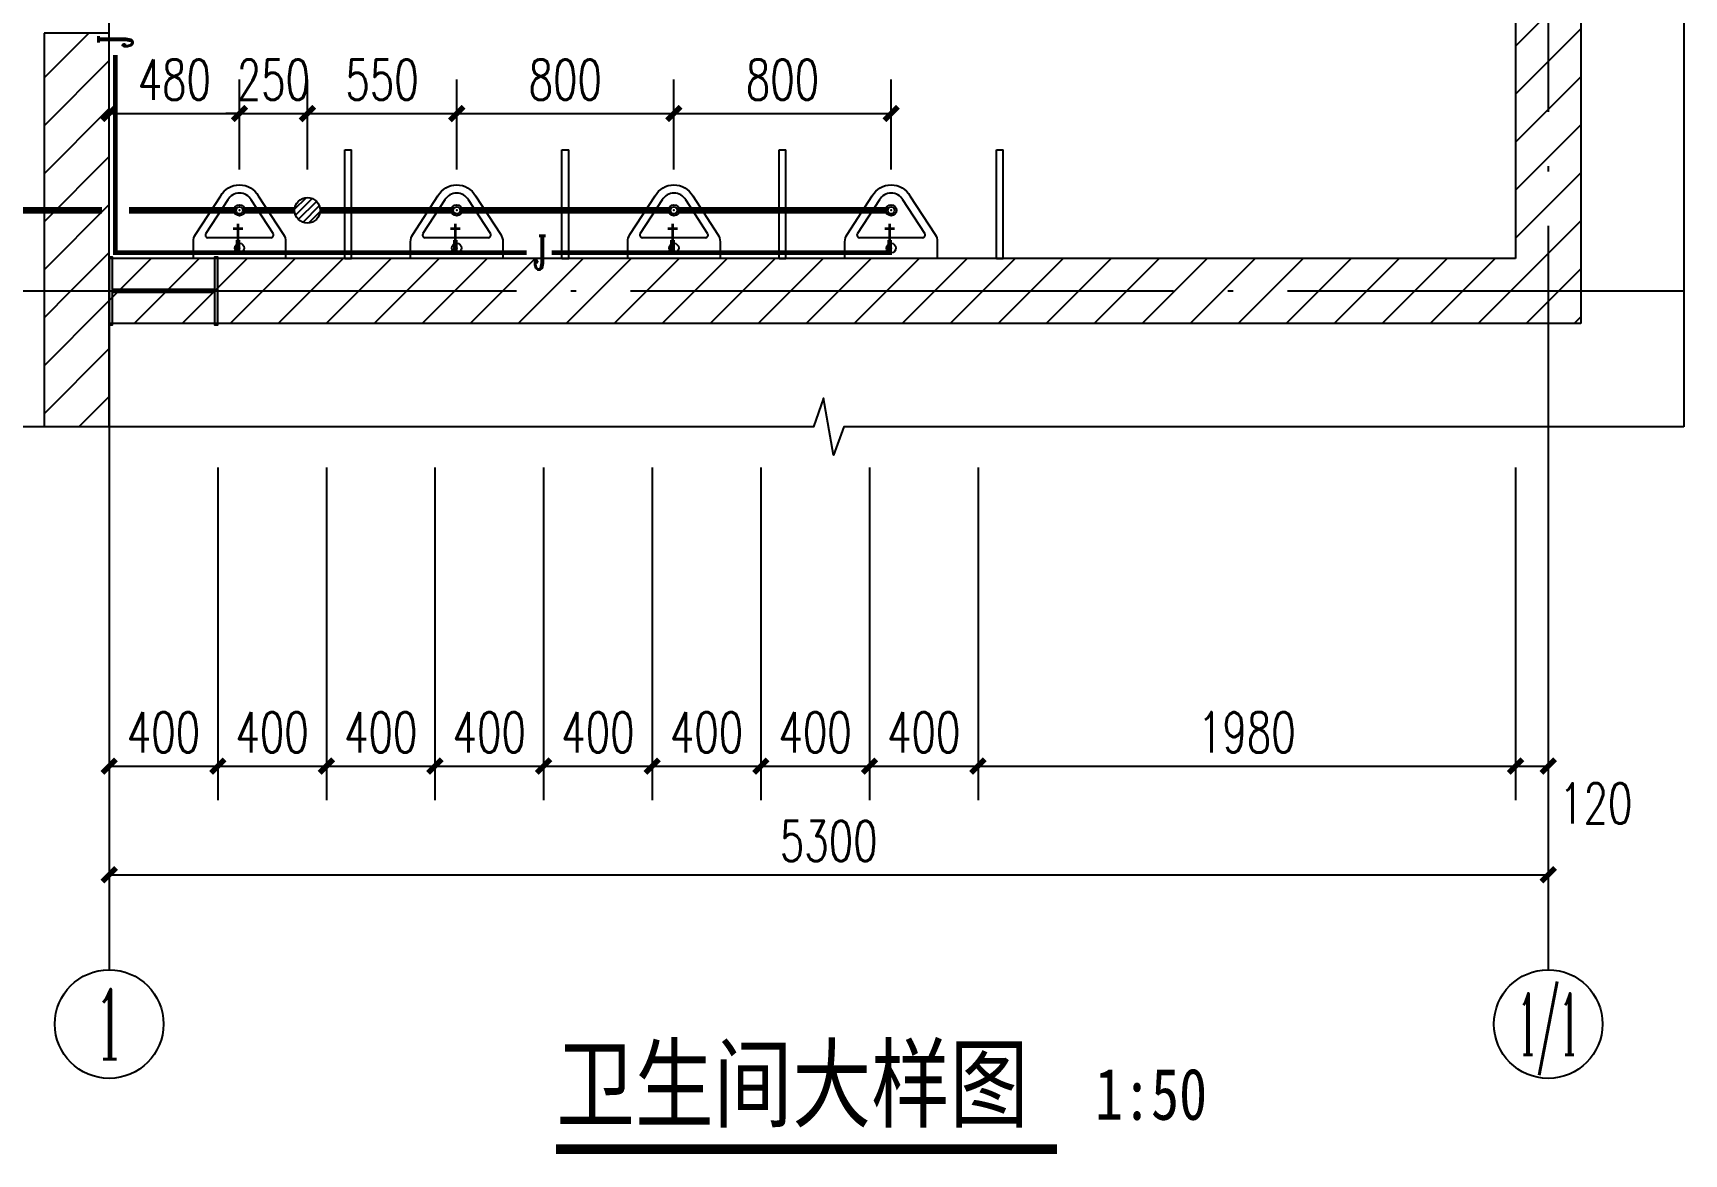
# Model space of a CAD drawing. Extents: x -173214 to 1102988, y -234847 to 675458.
# Drawn here: x 175596 to 181676, y 185020 to 189149 of the extents above; entities that cross this region are included whole.
import ezdxf
from ezdxf.enums import TextEntityAlignment as Align

# ---------------------------------------------------------------- set-up
doc = ezdxf.new("R2010")
doc.units = 0
doc.header["$LTSCALE"] = 1000
doc.header["$MEASUREMENT"] = 0
doc.linetypes.add('DOTE', pattern=[2.42, 2, -0.2, 0.02, -0.2])
doc.layers.get('Defpoints').update_dxf_attribs({"color": 250})
for name, color, linetype in [('0 - 梁柱', 3, 'Continuous'), ('AXIS', 171, 'Continuous'), ('AXIS_TEXT', 7, 'Continuous'), ('DIM_SYMB', 171, 'Continuous'), ('DOTE', 8, 'DOTE'), ('EQUIP_地漏', 7, 'Continuous'), ('EQUIP_污水', 7, 'Continuous'), ('EQUIP_给水', 7, 'Continuous'), ('LATRINE', 6, 'Continuous'), ('LVTRY', 6, 'Continuous'), ('PIPE-污水', 2, 'Continuous'), ('PIPE-给水', 3, 'Continuous'), ('PUB_HATCH', 8, 'Continuous'), ('PUB_TEXT', 7, 'Continuous'), ('TEXT_给水', 7, 'Continuous'), ('TWT_DIM', 3, 'Continuous'), ('WALL', 9, 'Continuous')]:
    doc.layers.add(name, color=color, linetype=linetype)
doc.styles.add('_TCH_AXIS', font='COMPLEX', dxfattribs={"bigfont": 'GBCBIG'})
doc.styles.add('_TCH_DIM_T3', font='SIMPLEX', dxfattribs={"width": 0.705882, "bigfont": 'GBCBIG'})
doc.styles.add('_TWT_PIPETEXT', font='COMPLEX', dxfattribs={"width": 0.8, "height": 2.5, "bigfont": 'HZTXT'})
doc.styles.add('COMPLEX', font='COMPLEX')
doc.styles.add('宋体', font='', dxfattribs={"width": 0.8})
doc.styles.get('宋体').set_extended_font_data('SimSun')
doc.dimstyles.new('_TCH_ARCH&&50', dxfattribs={"dimtxt": 148.75, "dimasz": 50, "dimexe": 125, "dimexo": 150, "dimgap": 50, "dimtad": 1, "dimdec": 0, "dimzin": 0, "dimdsep": 46, "dimtxsty": '_TCH_DIM_T3', "dimblk": 'ARCHTICK', "dimcen": 0.09, "dimclrt": 7, "dimazin": 2, "dimtfac": 1, "dimtdec": 0, "dimtix": 1, "dimtmove": 2, "dimatfit": 3, "dimfxl": 0, "dimtolj": 1, "dimtzin": 0, "dimarcsym": 0})
doc.dimstyles.new('_TWT_ARCH&&50', dxfattribs={"dimtxt": 148.75, "dimasz": 50, "dimexe": 125, "dimexo": 150, "dimgap": 50, "dimtad": 1, "dimdec": 0, "dimzin": 0, "dimdsep": 46, "dimtxsty": '_TCH_DIM_T3', "dimblk": 'ARCHTICK', "dimcen": 0.09, "dimclrt": 7, "dimazin": 2, "dimtfac": 1, "dimtdec": 0, "dimtix": 1, "dimtmove": 2, "dimatfit": 3, "dimfxl": 0, "dimtolj": 1, "dimtzin": 0, "dimarcsym": 0})
pattern_1 = [(45, (0, 89.76), (-88.388383, 88.388383), [])]

# ---------------------------------------------------------------- blocks, each defined once
blk = doc.blocks.new('A$C670E4FA6')
at = {"layer": '0 - 梁柱'}
h = blk.add_hatch(color=256, dxfattribs=at)
h.paths.add_polyline_path([(125, 0), (0, 0), (0, 12), (120, 12), (120, 200), (125, 200)])
h.paths.add_polyline_path([(250, 0), (125, 0), (125, 200), (130, 200), (130, 12), (250, 12)])
h.paths.add_polyline_path([(250, 388), (130, 388), (130, 200), (125, 200), (125, 400), (250, 400)])
h.paths.add_polyline_path([(125, 200), (120, 200), (120, 388), (0, 388), (0, 400), (125, 400)])
blk.add_lwpolyline([(0, 400), (0, 388), (120, 388), (120, 12), (0, 12), (0, 0), (250, 0), (250, 12), (130, 12), (130, 388), (250, 388), (250, 400)], close=True, dxfattribs=at)
blk = doc.blocks.new('$lvtry$00000219')
at = {"color": 0}
for p, q in [((-124.2, -91.5, 0), (-43.3, -215.6, 0)), ((-115.8, -76, 0), (115.8, -76, 0)), ((43.3, -215.6, 0), (124.2, -91.5, 0))]:
    blk.add_line(p, q, dxfattribs=at)
at = {"color": 0, "elevation": 0}
blk.add_lwpolyline([(69.3, -230.6, -0.57735), (-69.3, -230.6), (-161.9, -88.4, -0.145378), (-170, -61.1), (-170, 0), (170, 0), (170, -61.1, -0.145378), (161.9, -88.4)], format="xyb", close=True, dxfattribs=at)
at = {"color": 0}
for centre, radius in [((0, -38, 0), 17.7), ((0, -177, 0), 20)]:
    blk.add_circle(centre, radius, dxfattribs=at)
for centre, radius, start, end in [((-115.8, -86, 0), 10, 90, 213.0863), ((115.8, -86, 0), 10, 326.9137, 90), ((0, -190.6, 0), 50, 210, 330)]:
    blk.add_arc(centre, radius, start, end, dxfattribs=at)
for p in [(0, -38, 0), (0, -177, 0)]:
    blk.add_point(p, dxfattribs=at)
blk = doc.blocks.new('$TwtSys$00000147')
blk.add_circle((0, 0, 0), 1)
blk = doc.blocks.new('$TwtSys$00000141')
for p, q in [((-94, 8), (-10, 92)), ((-94, 8), (-10, 92)), ((-87, -35), (35, 87)), ((-87, -35), (35, 87)), ((-66, -66), (66, 66)), ((-66, -66), (66, 66)), ((-32, -87), (88, 33)), ((-32, -87), (88, 33)), ((11, -92), (92, -11)), ((11, -92), (92, -11))]:
    blk.add_line(p, q)
blk.add_circle((0, 0), 94)
blk.add_circle((0, 0), 94)
blk = doc.blocks.new('$TwtSys$00000320')
at = {"const_width": 20}
for points in [[(0, 0), (0, -121)], [(-37, -83), (37, -83)]]:
    blk.add_lwpolyline(points, dxfattribs=at)
blk = doc.blocks.new('_ArchTick')
at = {"color": 0, "linetype": 'ByBlock', "const_width": 0.4}
blk.add_lwpolyline([(-0.5, -0.5), (0.5, 0.5)], dxfattribs=at)
blk = doc.blocks.new('*D256')
at = {"layer": 'Defpoints', "color": 0}
for p in [(176356, 188852.2), (175876, 188495.6), (176356, 188495.6)]:
    blk.add_point(p, dxfattribs=at)
at = {"layer": 'TWT_DIM', "color": 0, "lineweight": -2}
for p, q in [((175876, 188645.6), (175876, 188977.2)), ((176356, 188645.6), (176356, 188977.2)), ((175876, 188852.2), (176356, 188852.2))]:
    blk.add_line(p, q, dxfattribs=at)
at = {"layer": 'TWT_DIM', "color": 0, "lineweight": -2, "xscale": 50, "yscale": 50, "zscale": 50, "rotation": 180}
blk.add_blockref('_ArchTick', (175876, 188852.2), dxfattribs=at)
at = {"layer": 'TWT_DIM', "color": 0, "lineweight": -2, "xscale": 50, "yscale": 50, "zscale": 50}
blk.add_blockref('_ArchTick', (176356, 188852.2), dxfattribs=at)
at = {"layer": 'TWT_DIM', "color": 7, "insert": (176116, 188976.6), "char_height": 148.75, "attachment_point": 5, "style": '_TCH_DIM_T3'}
blk.add_mtext('\\A1;480', dxfattribs=at)
blk = doc.blocks.new('*D257')
at = {"layer": 'Defpoints', "color": 0}
for p in [(176606, 188852.2), (176356, 188495.6), (176606, 188495.6)]:
    blk.add_point(p, dxfattribs=at)
at = {"layer": 'TWT_DIM', "color": 0, "lineweight": -2}
for p, q in [((176356, 188645.6), (176356, 188977.2)), ((176606, 188645.6), (176606, 188977.2)), ((176356, 188852.2), (176306, 188852.2)), ((176356, 188852.2), (176606, 188852.2)), ((176606, 188852.2), (176656, 188852.2))]:
    blk.add_line(p, q, dxfattribs=at)
at = {"layer": 'TWT_DIM', "color": 0, "lineweight": -2, "xscale": 50, "yscale": 50, "zscale": 50}
blk.add_blockref('_ArchTick', (176356, 188852.2), dxfattribs=at)
at = {"layer": 'TWT_DIM', "color": 0, "lineweight": -2, "xscale": 50, "yscale": 50, "zscale": 50, "rotation": 180}
blk.add_blockref('_ArchTick', (176606, 188852.2), dxfattribs=at)
at = {"layer": 'TWT_DIM', "color": 7, "insert": (176481, 188976.6), "char_height": 148.75, "attachment_point": 5, "style": '_TCH_DIM_T3'}
blk.add_mtext('\\A1;250', dxfattribs=at)
blk = doc.blocks.new('*D258')
at = {"layer": 'Defpoints', "color": 0}
for p in [(177156, 188852.2), (176606, 188495.6), (177156, 188495.6)]:
    blk.add_point(p, dxfattribs=at)
at = {"layer": 'TWT_DIM', "color": 0, "lineweight": -2}
for p, q in [((176606, 188645.6), (176606, 188977.2)), ((177156, 188645.6), (177156, 188977.2)), ((176606, 188852.2), (177156, 188852.2))]:
    blk.add_line(p, q, dxfattribs=at)
at = {"layer": 'TWT_DIM', "color": 0, "lineweight": -2, "xscale": 50, "yscale": 50, "zscale": 50, "rotation": 180}
blk.add_blockref('_ArchTick', (176606, 188852.2), dxfattribs=at)
at = {"layer": 'TWT_DIM', "color": 0, "lineweight": -2, "xscale": 50, "yscale": 50, "zscale": 50}
blk.add_blockref('_ArchTick', (177156, 188852.2), dxfattribs=at)
at = {"layer": 'TWT_DIM', "color": 7, "insert": (176881, 188976.6), "char_height": 148.75, "attachment_point": 5, "style": '_TCH_DIM_T3'}
blk.add_mtext('\\A1;550', dxfattribs=at)
blk = doc.blocks.new('*D259')
at = {"layer": 'Defpoints', "color": 0}
for p in [(177956, 188852.2), (177156, 188495.6), (177956, 188495.6)]:
    blk.add_point(p, dxfattribs=at)
at = {"layer": 'TWT_DIM', "color": 0, "lineweight": -2}
for p, q in [((177156, 188645.6), (177156, 188977.2)), ((177956, 188645.6), (177956, 188977.2)), ((177156, 188852.2), (177956, 188852.2))]:
    blk.add_line(p, q, dxfattribs=at)
at = {"layer": 'TWT_DIM', "color": 0, "lineweight": -2, "xscale": 50, "yscale": 50, "zscale": 50, "rotation": 180}
blk.add_blockref('_ArchTick', (177156, 188852.2), dxfattribs=at)
at = {"layer": 'TWT_DIM', "color": 0, "lineweight": -2, "xscale": 50, "yscale": 50, "zscale": 50}
blk.add_blockref('_ArchTick', (177956, 188852.2), dxfattribs=at)
at = {"layer": 'TWT_DIM', "color": 7, "insert": (177556, 188976.6), "char_height": 148.75, "attachment_point": 5, "style": '_TCH_DIM_T3'}
blk.add_mtext('\\A1;800', dxfattribs=at)
blk = doc.blocks.new('*D260')
at = {"layer": 'Defpoints', "color": 0}
for p in [(178756, 188852.2), (177956, 188495.6), (178756, 188495.6)]:
    blk.add_point(p, dxfattribs=at)
at = {"layer": 'TWT_DIM', "color": 0, "lineweight": -2}
for p, q in [((177956, 188645.6), (177956, 188977.2)), ((178756, 188645.6), (178756, 188977.2)), ((177956, 188852.2), (178756, 188852.2))]:
    blk.add_line(p, q, dxfattribs=at)
at = {"layer": 'TWT_DIM', "color": 0, "lineweight": -2, "xscale": 50, "yscale": 50, "zscale": 50, "rotation": 180}
blk.add_blockref('_ArchTick', (177956, 188852.2), dxfattribs=at)
at = {"layer": 'TWT_DIM', "color": 0, "lineweight": -2, "xscale": 50, "yscale": 50, "zscale": 50}
blk.add_blockref('_ArchTick', (178756, 188852.2), dxfattribs=at)
at = {"layer": 'TWT_DIM', "color": 7, "insert": (178356, 188976.6), "char_height": 148.75, "attachment_point": 5, "style": '_TCH_DIM_T3'}
blk.add_mtext('\\A1;800', dxfattribs=at)
blk = doc.blocks.new('*D262')
at = {"layer": 'AXIS', "color": 0, "lineweight": -2}
for p, q in [((175876, 187548.6), (175876, 186323.6)), ((176276, 187548.6), (176276, 186323.6)), ((175876, 186448.6), (176276, 186448.6))]:
    blk.add_line(p, q, dxfattribs=at)
at = {"layer": 'Defpoints', "color": 0}
for p in [(175876, 187698.6), (176276, 187698.6), (176276, 186448.6)]:
    blk.add_point(p, dxfattribs=at)
at = {"layer": 'AXIS', "color": 0, "lineweight": -2, "xscale": 50, "yscale": 50, "zscale": 50, "rotation": 180}
blk.add_blockref('_ArchTick', (175876, 186448.6), dxfattribs=at)
at = {"layer": 'AXIS', "color": 0, "lineweight": -2, "xscale": 50, "yscale": 50, "zscale": 50}
blk.add_blockref('_ArchTick', (176276, 186448.6), dxfattribs=at)
at = {"layer": 'AXIS', "color": 7, "insert": (176076, 186573), "char_height": 148.75, "attachment_point": 5, "style": '_TCH_DIM_T3'}
blk.add_mtext('\\A1;400', dxfattribs=at)
blk = doc.blocks.new('*D263')
at = {"layer": 'AXIS', "color": 0, "lineweight": -2}
for p, q in [((176276, 187548.6), (176276, 186323.6)), ((176676, 187548.6), (176676, 186323.6)), ((176276, 186448.6), (176676, 186448.6))]:
    blk.add_line(p, q, dxfattribs=at)
at = {"layer": 'Defpoints', "color": 0}
for p in [(176276, 187698.6), (176676, 187698.6), (176676, 186448.6)]:
    blk.add_point(p, dxfattribs=at)
at = {"layer": 'AXIS', "color": 0, "lineweight": -2, "xscale": 50, "yscale": 50, "zscale": 50, "rotation": 180}
blk.add_blockref('_ArchTick', (176276, 186448.6), dxfattribs=at)
at = {"layer": 'AXIS', "color": 0, "lineweight": -2, "xscale": 50, "yscale": 50, "zscale": 50}
blk.add_blockref('_ArchTick', (176676, 186448.6), dxfattribs=at)
at = {"layer": 'AXIS', "color": 7, "insert": (176476, 186573), "char_height": 148.75, "attachment_point": 5, "style": '_TCH_DIM_T3'}
blk.add_mtext('\\A1;400', dxfattribs=at)
blk = doc.blocks.new('*D264')
at = {"layer": 'AXIS', "color": 0, "lineweight": -2}
for p, q in [((176676, 187548.6), (176676, 186323.6)), ((177076, 187548.6), (177076, 186323.6)), ((176676, 186448.6), (177076, 186448.6))]:
    blk.add_line(p, q, dxfattribs=at)
at = {"layer": 'Defpoints', "color": 0}
for p in [(176676, 187698.6), (177076, 187698.6), (177076, 186448.6)]:
    blk.add_point(p, dxfattribs=at)
at = {"layer": 'AXIS', "color": 0, "lineweight": -2, "xscale": 50, "yscale": 50, "zscale": 50, "rotation": 180}
blk.add_blockref('_ArchTick', (176676, 186448.6), dxfattribs=at)
at = {"layer": 'AXIS', "color": 0, "lineweight": -2, "xscale": 50, "yscale": 50, "zscale": 50}
blk.add_blockref('_ArchTick', (177076, 186448.6), dxfattribs=at)
at = {"layer": 'AXIS', "color": 7, "insert": (176876, 186573), "char_height": 148.75, "attachment_point": 5, "style": '_TCH_DIM_T3'}
blk.add_mtext('\\A1;400', dxfattribs=at)
blk = doc.blocks.new('*D265')
at = {"layer": 'AXIS', "color": 0, "lineweight": -2}
for p, q in [((177076, 187548.6), (177076, 186323.6)), ((177476, 187548.6), (177476, 186323.6)), ((177076, 186448.6), (177476, 186448.6))]:
    blk.add_line(p, q, dxfattribs=at)
at = {"layer": 'Defpoints', "color": 0}
for p in [(177076, 187698.6), (177476, 187698.6), (177476, 186448.6)]:
    blk.add_point(p, dxfattribs=at)
at = {"layer": 'AXIS', "color": 0, "lineweight": -2, "xscale": 50, "yscale": 50, "zscale": 50, "rotation": 180}
blk.add_blockref('_ArchTick', (177076, 186448.6), dxfattribs=at)
at = {"layer": 'AXIS', "color": 0, "lineweight": -2, "xscale": 50, "yscale": 50, "zscale": 50}
blk.add_blockref('_ArchTick', (177476, 186448.6), dxfattribs=at)
at = {"layer": 'AXIS', "color": 7, "insert": (177276, 186573), "char_height": 148.75, "attachment_point": 5, "style": '_TCH_DIM_T3'}
blk.add_mtext('\\A1;400', dxfattribs=at)
blk = doc.blocks.new('*D266')
at = {"layer": 'AXIS', "color": 0, "lineweight": -2}
for p, q in [((177476, 187548.6), (177476, 186323.6)), ((177876, 187548.6), (177876, 186323.6)), ((177476, 186448.6), (177876, 186448.6))]:
    blk.add_line(p, q, dxfattribs=at)
at = {"layer": 'Defpoints', "color": 0}
for p in [(177476, 187698.6), (177876, 187698.6), (177876, 186448.6)]:
    blk.add_point(p, dxfattribs=at)
at = {"layer": 'AXIS', "color": 0, "lineweight": -2, "xscale": 50, "yscale": 50, "zscale": 50, "rotation": 180}
blk.add_blockref('_ArchTick', (177476, 186448.6), dxfattribs=at)
at = {"layer": 'AXIS', "color": 0, "lineweight": -2, "xscale": 50, "yscale": 50, "zscale": 50}
blk.add_blockref('_ArchTick', (177876, 186448.6), dxfattribs=at)
at = {"layer": 'AXIS', "color": 7, "insert": (177676, 186573), "char_height": 148.75, "attachment_point": 5, "style": '_TCH_DIM_T3'}
blk.add_mtext('\\A1;400', dxfattribs=at)
blk = doc.blocks.new('*D267')
at = {"layer": 'AXIS', "color": 0, "lineweight": -2}
for p, q in [((177876, 187548.6), (177876, 186323.6)), ((178276, 187548.6), (178276, 186323.6)), ((177876, 186448.6), (178276, 186448.6))]:
    blk.add_line(p, q, dxfattribs=at)
at = {"layer": 'Defpoints', "color": 0}
for p in [(177876, 187698.6), (178276, 187698.6), (178276, 186448.6)]:
    blk.add_point(p, dxfattribs=at)
at = {"layer": 'AXIS', "color": 0, "lineweight": -2, "xscale": 50, "yscale": 50, "zscale": 50, "rotation": 180}
blk.add_blockref('_ArchTick', (177876, 186448.6), dxfattribs=at)
at = {"layer": 'AXIS', "color": 0, "lineweight": -2, "xscale": 50, "yscale": 50, "zscale": 50}
blk.add_blockref('_ArchTick', (178276, 186448.6), dxfattribs=at)
at = {"layer": 'AXIS', "color": 7, "insert": (178076, 186573), "char_height": 148.75, "attachment_point": 5, "style": '_TCH_DIM_T3'}
blk.add_mtext('\\A1;400', dxfattribs=at)
blk = doc.blocks.new('*D268')
at = {"layer": 'AXIS', "color": 0, "lineweight": -2}
for p, q in [((178276, 187548.6), (178276, 186323.6)), ((178676, 187548.6), (178676, 186323.6)), ((178276, 186448.6), (178676, 186448.6))]:
    blk.add_line(p, q, dxfattribs=at)
at = {"layer": 'Defpoints', "color": 0}
for p in [(178276, 187698.6), (178676, 187698.6), (178676, 186448.6)]:
    blk.add_point(p, dxfattribs=at)
at = {"layer": 'AXIS', "color": 0, "lineweight": -2, "xscale": 50, "yscale": 50, "zscale": 50, "rotation": 180}
blk.add_blockref('_ArchTick', (178276, 186448.6), dxfattribs=at)
at = {"layer": 'AXIS', "color": 0, "lineweight": -2, "xscale": 50, "yscale": 50, "zscale": 50}
blk.add_blockref('_ArchTick', (178676, 186448.6), dxfattribs=at)
at = {"layer": 'AXIS', "color": 7, "insert": (178476, 186573), "char_height": 148.75, "attachment_point": 5, "style": '_TCH_DIM_T3'}
blk.add_mtext('\\A1;400', dxfattribs=at)
blk = doc.blocks.new('*D269')
at = {"layer": 'AXIS', "color": 0, "lineweight": -2}
for p, q in [((178676, 187548.6), (178676, 186323.6)), ((179076, 187548.6), (179076, 186323.6)), ((178676, 186448.6), (179076, 186448.6))]:
    blk.add_line(p, q, dxfattribs=at)
at = {"layer": 'Defpoints', "color": 0}
for p in [(178676, 187698.6), (179076, 187698.6), (179076, 186448.6)]:
    blk.add_point(p, dxfattribs=at)
at = {"layer": 'AXIS', "color": 0, "lineweight": -2, "xscale": 50, "yscale": 50, "zscale": 50, "rotation": 180}
blk.add_blockref('_ArchTick', (178676, 186448.6), dxfattribs=at)
at = {"layer": 'AXIS', "color": 0, "lineweight": -2, "xscale": 50, "yscale": 50, "zscale": 50}
blk.add_blockref('_ArchTick', (179076, 186448.6), dxfattribs=at)
at = {"layer": 'AXIS', "color": 7, "insert": (178876, 186573), "char_height": 148.75, "attachment_point": 5, "style": '_TCH_DIM_T3'}
blk.add_mtext('\\A1;400', dxfattribs=at)
blk = doc.blocks.new('*D270')
at = {"layer": 'AXIS', "color": 0, "lineweight": -2}
for p, q in [((179076, 187548.6), (179076, 186323.6)), ((181056, 187548.6), (181056, 186323.6)), ((179076, 186448.6), (181056, 186448.6))]:
    blk.add_line(p, q, dxfattribs=at)
at = {"layer": 'Defpoints', "color": 0}
for p in [(179076, 187698.6), (181056, 187698.6), (181056, 186448.6)]:
    blk.add_point(p, dxfattribs=at)
at = {"layer": 'AXIS', "color": 0, "lineweight": -2, "xscale": 50, "yscale": 50, "zscale": 50, "rotation": 180}
blk.add_blockref('_ArchTick', (179076, 186448.6), dxfattribs=at)
at = {"layer": 'AXIS', "color": 0, "lineweight": -2, "xscale": 50, "yscale": 50, "zscale": 50}
blk.add_blockref('_ArchTick', (181056, 186448.6), dxfattribs=at)
at = {"layer": 'AXIS', "color": 7, "insert": (180066, 186573), "char_height": 148.75, "attachment_point": 5, "style": '_TCH_DIM_T3'}
blk.add_mtext('\\A1;1980', dxfattribs=at)
blk = doc.blocks.new('*D271')
at = {"layer": 'AXIS', "color": 0, "lineweight": -2}
for p, q in [((181056, 187548.6), (181056, 186323.6)), ((181176, 187548.6), (181176, 186323.6)), ((181056, 186448.6), (181176, 186448.6))]:
    blk.add_line(p, q, dxfattribs=at)
at = {"layer": 'Defpoints', "color": 0}
for p in [(181056, 187698.6), (181176, 187698.6), (181176, 186448.6)]:
    blk.add_point(p, dxfattribs=at)
at = {"layer": 'AXIS', "color": 0, "lineweight": -2, "xscale": 50, "yscale": 50, "zscale": 50, "rotation": 180}
blk.add_blockref('_ArchTick', (181056, 186448.6), dxfattribs=at)
at = {"layer": 'AXIS', "color": 0, "lineweight": -2, "xscale": 50, "yscale": 50, "zscale": 50}
blk.add_blockref('_ArchTick', (181176, 186448.6), dxfattribs=at)
at = {"layer": 'AXIS', "color": 7, "insert": (181351, 186311.1), "char_height": 148.75, "attachment_point": 5, "style": '_TCH_DIM_T3'}
blk.add_mtext('\\A1;120', dxfattribs=at)
blk = doc.blocks.new('_AXISO')
blk.add_circle((0, 0), 0.5)
at = {"layer": 'AXIS_TEXT', "style": 'COMPLEX', "width": 1.041667}
blk.add_attdef('A', text='', height=0.56, dxfattribs=at).set_placement((-0.25, -0.28), (0.25, -0.28), align=Align.FIT)
blk = doc.blocks.new('*D287')
at = {"layer": 'AXIS', "color": 0, "lineweight": -2}
for p, q in [((175876, 187548.6), (175876, 185923.6)), ((181176, 187548.6), (181176, 185923.6)), ((175876, 186048.6), (181176, 186048.6))]:
    blk.add_line(p, q, dxfattribs=at)
at = {"layer": 'Defpoints', "color": 0}
for p in [(175876, 187698.6), (181176, 187698.6), (181176, 186048.6)]:
    blk.add_point(p, dxfattribs=at)
at = {"layer": 'AXIS', "color": 0, "lineweight": -2, "xscale": 50, "yscale": 50, "zscale": 50, "rotation": 180}
blk.add_blockref('_ArchTick', (175876, 186048.6), dxfattribs=at)
at = {"layer": 'AXIS', "color": 0, "lineweight": -2, "xscale": 50, "yscale": 50, "zscale": 50}
blk.add_blockref('_ArchTick', (181176, 186048.6), dxfattribs=at)
at = {"layer": 'AXIS', "color": 7, "insert": (178526, 186173), "char_height": 148.75, "attachment_point": 5, "style": '_TCH_DIM_T3'}
blk.add_mtext('\\A1;5300', dxfattribs=at)

msp = doc.modelspace()

# ---------------------------------------------------------------- hatches: boundary and pattern name
at = {"layer": 'PIPE-给水', "linetype": 'Continuous'}
for points in [[(175899.1, 188339.7), (175890.4, 188339.7), (175890.4, 188331)], [(175899.1, 188339.7), (175899.1, 188331), (175890.4, 188331)], [(178750.9, 188339.7), (178759.6, 188339.7), (178759.6, 188331)], [(178750.9, 188339.7), (178750.9, 188331), (178759.6, 188331)]]:
    msp.add_hatch(color=256, dxfattribs=at).paths.add_polyline_path(points)
at = {"layer": 'PUB_HATCH'}
h = msp.add_hatch(dxfattribs=at)
h.set_pattern_fill('普通砖', color=256, scale=50, style=0)
h.set_pattern_definition(pattern_1)
h.paths.add_polyline_path([(181136, 190498.6), (181056, 190378.6), (181056, 188318.6), (181296, 188078.6), (181296, 190498.6)])
h = msp.add_hatch(dxfattribs=at)
h.set_pattern_fill('普通砖', color=256, scale=50, style=0)
h.set_pattern_definition(pattern_1)
h.paths.add_polyline_path([(175876, 188318.6), (175876, 189148.6), (175636, 189148.6), (175636, 188198.6), (175828, 188198.6)])
h = msp.add_hatch(dxfattribs=at)
h.set_pattern_fill('普通砖', color=256, scale=50, style=0)
h.set_pattern_definition(pattern_1)
h.paths.add_polyline_path([(181296, 188078.6), (181056, 188318.6), (175876, 188318.6), (175828, 188198.6), (175876, 188078.6)])
h = msp.add_hatch(dxfattribs=at)
h.set_pattern_fill('普通砖', color=256, scale=50, style=0)
h.set_pattern_definition(pattern_1)
h.paths.add_polyline_path([(175828, 188198.6), (175636, 188198.6), (175636, 187698.6), (175876, 187698.6), (175876, 188078.6)])

# ---------------------------------------------------------------- linework, layer by layer
at = {"layer": 'AXIS'}
for p, q in [((175876, 187698.6), (175876, 185698.6)), ((181176, 187698.6), (181176, 185698.6))]:
    msp.add_line(p, q, dxfattribs=at)
at = {"layer": 'DIM_SYMB'}
for points in [[(181676, 195698.6), (181676, 191754.9), (181781, 191716.7), (181571, 191679.6), (181676, 191642.4), (181676, 187698.6)], [(181676, 187698.6), (178582.3, 187698.6), (178544.1, 187593.6), (178507, 187803.6), (178469.8, 187698.6), (175376, 187698.6)]]:
    msp.add_lwpolyline(points, dxfattribs=at)
at = {"layer": 'DIM_SYMB', "const_width": 35}
msp.add_lwpolyline([(177522, 185037.6), (179366.5, 185037.6)], dxfattribs=at)
at = {"layer": 'DOTE', "color": 8}
for p, q in [((175876, 187698.6), (175876, 195698.6)), ((181176, 195698.6), (181176, 187698.6)), ((175376, 188198.6), (181676, 188198.6))]:
    msp.add_line(p, q, dxfattribs=at)
at = {"layer": 'LATRINE'}
for p, q in [((176743.5, 188318.6), (176743.5, 188718.6)), ((176743.5, 188718.6), (176768.5, 188718.6)), ((176768.5, 188318.6), (176768.5, 188718.6)), ((177543.5, 188318.6), (177543.5, 188718.6)), ((177543.5, 188718.6), (177568.5, 188718.6)), ((177568.5, 188318.6), (177568.5, 188718.6)), ((178343.5, 188318.6), (178343.5, 188718.6)), ((178343.5, 188718.6), (178368.5, 188718.6)), ((178368.5, 188318.6), (178368.5, 188718.6)), ((179143.5, 188318.6), (179143.5, 188718.6)), ((179143.5, 188718.6), (179168.5, 188718.6)), ((179168.5, 188318.6), (179168.5, 188718.6)), ((176743.5, 188318.6), (176768.5, 188318.6)), ((177543.5, 188318.6), (177568.5, 188318.6)), ((178343.5, 188318.6), (178368.5, 188318.6)), ((179143.5, 188318.6), (179168.5, 188318.6))]:
    msp.add_line(p, q, dxfattribs=at)
at = {"layer": 'PIPE-污水', "linetype": 'Continuous', "ltscale": 0.5, "const_width": 25}
for points in [[(175849.1, 188495.6), (175275.9, 188495.6)], [(176343.5, 188495.6), (175949.1, 188495.6)], [(176558.9, 188495.6), (176368.5, 188495.6)], [(177143.5, 188495.6), (176653, 188495.6)], [(177943.5, 188495.6), (177168.5, 188495.6)], [(178743.5, 188495.6), (177968.5, 188495.6)]]:
    msp.add_lwpolyline(points, dxfattribs=at)
at = {"layer": 'PIPE-给水', "linetype": 'Continuous', "ltscale": 0.5, "const_width": 17.5}
for points in [[(175899.1, 189068), (175899.1, 188339.7)], [(176350.9, 188339.7), (176350.9, 188386.5)], [(177150.9, 188339.7), (177150.9, 188386.5)], [(177950.9, 188339.7), (177950.9, 188386.5)], [(178750.9, 188339.7), (178750.9, 188386.5)], [(175899.1, 188339.7), (176350.9, 188339.7)], [(176350.9, 188339.7), (177150.9, 188339.7)], [(177150.9, 188339.7), (177413.7, 188339.7)], [(177505.6, 188339.7), (177950.9, 188339.7)], [(177950.9, 188339.7), (178750.9, 188339.7)]]:
    msp.add_lwpolyline(points, dxfattribs=at)
at = {"layer": 'WALL'}
for p, q in [((181296, 190498.6), (181296, 188078.6)), ((181056, 190378.6), (181056, 188318.6)), ((175876, 189148.6), (175636, 189148.6)), ((175636, 189148.6), (175636, 188198.6)), ((175876, 188318.6), (175876, 189148.6)), ((181056, 188318.6), (175876, 188318.6)), ((175636, 188198.6), (175636, 187698.6)), ((181296, 188078.6), (175876, 188078.6)), ((175876, 188078.6), (175876, 187698.6)), ((175876, 187698.6), (175636, 187698.6))]:
    msp.add_line(p, q, dxfattribs=at)

# ---------------------------------------------------------------- block references
at = {"layer": '0 - 梁柱', "rotation": 90.00000000000001}
msp.add_blockref('A$C670E4FA6', (176276, 188073.6), dxfattribs=at)
at = {"layer": 'AXIS'}
ref = msp.add_blockref('_AXISO', (175876, 185498.6), dxfattribs=dict(at, xscale=400, yscale=400, zscale=400))
ref.add_attrib('A', '1', dxfattribs={"layer": 'AXIS_TEXT', "height": 257.4, "style": '_TCH_AXIS'}).set_placement((175820.9, 185369.9), (175931.2, 185369.9), align=Align.FIT)
ref = msp.add_blockref('_AXISO', (181176, 185498.6), dxfattribs=dict(at, xscale=400, yscale=400, zscale=400))
ref.add_attrib('A', '1/1', dxfattribs={"layer": 'AXIS_TEXT', "height": 226.27, "style": '_TCH_AXIS', "width": 0.456522}).set_placement((181062.9, 185385.5), (181289.2, 185385.5), align=Align.FIT)
at = {"layer": 'EQUIP_地漏', "xscale": 0.5, "yscale": 0.5, "zscale": 0.5}
msp.add_blockref('$TwtSys$00000141', (176606, 188495.6), dxfattribs=at)
at = {"layer": 'EQUIP_污水', "xscale": 12.5, "yscale": 12.5, "zscale": 12.5}
for p in [(176356, 188495.6), (177156, 188495.6), (177956, 188495.6), (178756, 188495.6)]:
    msp.add_blockref('$TwtSys$00000147', p, dxfattribs=at)
at = {"layer": 'EQUIP_给水', "xscale": 0.5, "yscale": 0.5, "zscale": 0.5, "rotation": 180}
for p in [(176350.9, 188386.5), (177150.9, 188386.5), (177950.9, 188386.5), (178750.9, 188386.5)]:
    msp.add_blockref('$TwtSys$00000320', p, dxfattribs=at)
at = {"layer": 'LVTRY', "rotation": 179.9999999999999}
for p in [(176356, 188318.6, -900), (177156, 188318.6, -900), (177956, 188318.6, -900), (178756, 188318.6, -900)]:
    msp.add_blockref('$lvtry$00000219', p, dxfattribs=at)

# ---------------------------------------------------------------- texts
at = {"layer": 'PUB_TEXT', "style": '宋体', "width": 0.8}
for s, height, p in [('卫生间大样图', 265.82, (177522, 185146)), ('1:50', 189.87, (179506.5, 185146))]:
    msp.add_text(s, height=height, dxfattribs=at).set_placement(p)
at = {"layer": 'TEXT_给水', "style": '_TWT_PIPETEXT', "width": 0.64}
msp.add_text('J', height=125, rotation=90, dxfattribs=at).set_placement((175961.6, 189093))
msp.add_text('J', height=125, dxfattribs=at).set_placement((177438.7, 188277.2))

# ---------------------------------------------------------------- dimensions: what is measured, and where the dimension line sits
at = {"layer": 'AXIS'}
for p1, p2, distance, picture, middle in [((175876, 187698.6), (176276, 187698.6), -1250, '*D262', (176076, 186573)), ((175876, 187698.6), (181176, 187698.6), -1650, '*D287', (178526, 186173)), ((176276, 187698.6), (176676, 187698.6), -1250, '*D263', (176476, 186573)), ((176676, 187698.6), (177076, 187698.6), -1250, '*D264', (176876, 186573)), ((177076, 187698.6), (177476, 187698.6), -1250, '*D265', (177276, 186573)), ((177476, 187698.6), (177876, 187698.6), -1250, '*D266', (177676, 186573)), ((177876, 187698.6), (178276, 187698.6), -1250, '*D267', (178076, 186573)), ((178276, 187698.6), (178676, 187698.6), -1250, '*D268', (178476, 186573)), ((178676, 187698.6), (179076, 187698.6), -1250, '*D269', (178876, 186573)), ((179076, 187698.6), (181056, 187698.6), -1250, '*D270', (180066, 186573))]:
    dim = msp.add_aligned_dim(p1=p1, p2=p2, distance=distance, dimstyle='_TCH_ARCH&&50', dxfattribs=at)
    dim.commit()
    dim.dimension.update_dxf_attribs({"geometry": picture, "text_midpoint": middle})
dim = msp.add_linear_dim(base=(181176, 186448.6), p1=(181056, 187698.6), p2=(181176, 187698.6), angle=0, dimstyle='_TCH_ARCH&&50', dxfattribs=at)
dim.commit()
dim.dimension.update_dxf_attribs({"geometry": '*D271', "text_midpoint": (181351, 186311.1), "dimtype": 161})
at = {"layer": 'TWT_DIM'}
for p1, p2, picture, middle in [((175876, 188495.6), (176356, 188495.6), '*D256', (176116, 188976.6)), ((176356, 188495.6), (176606, 188495.6), '*D257', (176481, 188976.6)), ((176606, 188495.6), (177156, 188495.6), '*D258', (176881, 188976.6)), ((177156, 188495.6), (177956, 188495.6), '*D259', (177556, 188976.6)), ((177956, 188495.6), (178756, 188495.6), '*D260', (178356, 188976.6))]:
    dim = msp.add_aligned_dim(p1=p1, p2=p2, distance=356.6, dimstyle='_TWT_ARCH&&50', dxfattribs=at)
    dim.commit()
    dim.dimension.update_dxf_attribs({"geometry": picture, "text_midpoint": middle})

doc.saveas('drawing.dxf')
